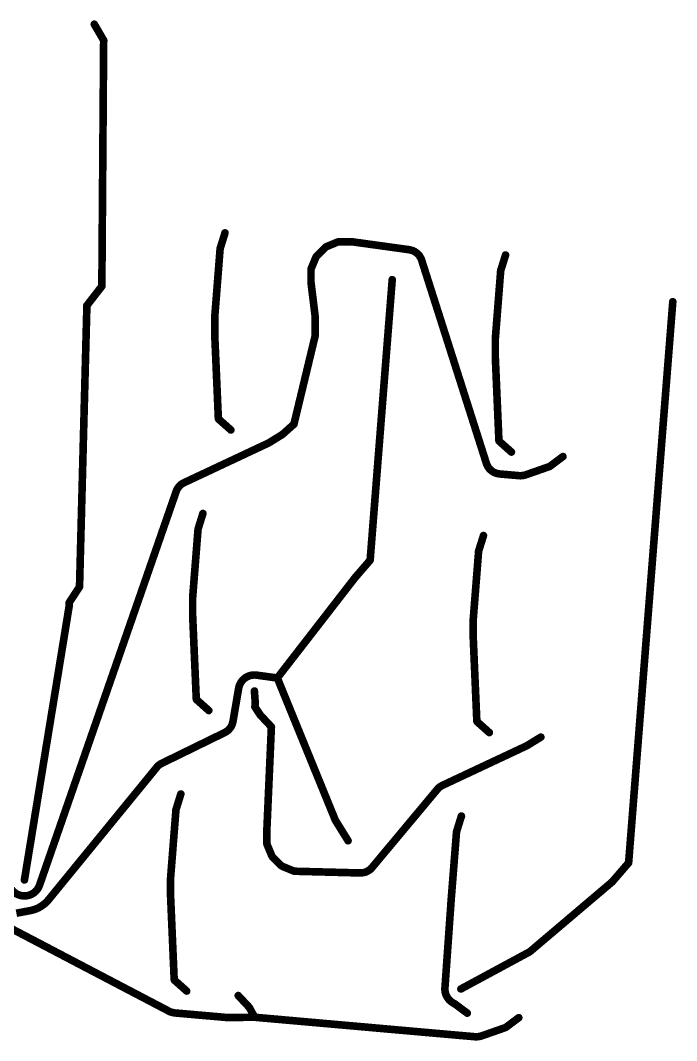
# Model space of a CAD drawing. Extents: x -168 to 102, y -39 to 61.
# Drawn here: x 59.1 to 102.2, y -15.8 to 51.3 of the extents above; entities that cross this region are included whole.
import ezdxf

# ---------------------------------------------------------------- set-up
doc = ezdxf.new("R2010")
doc.units = 0
doc.layers.get('0').update_dxf_attribs({"linetype": 'CONTINUOUS', "lineweight": 0})
doc.layers.add('B_Cu_____________', color=7, linetype='CONTINUOUS', lineweight=0)

# ---------------------------------------------------------------- blocks, each defined once
blk = doc.blocks.new('UNIT_DISC')
at = {"const_width": 0.5}
blk.add_lwpolyline([(0.25, 0, 1), (-0.25, 0, 1)], format="xyb", close=True, dxfattribs=at)

msp = doc.modelspace()

# ---------------------------------------------------------------- linework, layer by layer
at = {"layer": 'B_Cu_____________', "const_width": 0.5}
for points in [[(63.9581, 51.0433), (64.5802, 49.9756)], [(64.5737, 49.7257), (64.4564, 33.8262)], [(64.5802, 49.9756), (64.5737, 49.7257)], [(72.2315, 36.2936), (72.552, 37.3227)], [(79.3717, 36.4814), (79.9608, 36.7253)], [(80.0556, 36.7444), (80.0812, 36.7445)], [(80.0812, 36.7445), (80.0822, 36.7445)], [(80.0822, 36.7445), (80.8522, 36.7445)], [(80.8866, 36.7421), (84.6472, 36.2206)], [(71.8798, 31.8241), (72.2119, 36.0444)], [(72.2119, 36.0444), (72.2315, 36.2936)], [(78.5817, 35.804), (79.1443, 36.3665)], [(79.2252, 36.4207), (79.249, 36.4306)], [(79.249, 36.4306), (79.2493, 36.4307)], [(79.2493, 36.4307), (79.3716, 36.4814)], [(79.3716, 36.4814), (79.3717, 36.4814)], [(84.748, 36.1995), (84.8422, 36.1729)], [(85.1024, 36.0404), (85.1794, 35.9798)], [(78.2328, 35.0113), (78.5274, 35.7227)], [(85.3704, 35.7562), (85.4182, 35.6707)], [(85.4782, 35.5323), (89.7343, 22.1712)], [(90.6745, 34.8421), (90.995, 35.8712)], [(78.2039, 34.0962), (78.2039, 34.8918)], [(78.2229, 34.9875), (78.2327, 35.0112)], [(78.2327, 35.0112), (78.2328, 35.0113)], [(90.6549, 34.5929), (90.6745, 34.8421)], [(78.4781, 31.8347), (78.2057, 34.0659)], [(83.5448, 34.2508), (83.4623, 33.203)], [(90.3228, 30.3726), (90.6549, 34.5929)], [(64.4552, 33.8158), (63.4738, 32.5496)], [(64.4554, 33.8166), (64.4552, 33.8158)], [(64.4564, 33.8262), (64.4554, 33.8166)], [(83.4427, 32.9538), (82.1953, 17.1048)], [(83.4623, 33.203), (83.4427, 32.9538)], [(101.9878, 32.7993), (101.9053, 31.7515)], [(63.4738, 32.5496), (63.446, 31.4989)], [(63.446, 31.4989), (63.4395, 31.249)], [(71.879, 30.5909), (71.879, 31.8044)], [(78.48, 31.7798), (78.4799, 31.8054)], [(78.48, 31.7788), (78.48, 31.7798)], [(78.48, 30.591), (78.48, 31.7788)], [(101.8857, 31.5023), (100.6383, 15.6533)], [(101.9053, 31.7515), (101.8857, 31.5023)], [(63.4395, 31.249), (63.0236, 15.3564)], [(72.1132, 25.1552), (71.8792, 30.5801)], [(77.0837, 24.7487), (78.4731, 30.5325)], [(90.322, 29.1394), (90.322, 30.3529)], [(90.5562, 23.7037), (90.3222, 29.1286)], [(72.1244, 25.1011), (72.1184, 25.1226)], [(72.1409, 25.0761), (72.1402, 25.0766)], [(72.9368, 24.3674), (72.1409, 25.0761)], [(76.3238, 24.071), (77.0837, 24.7487)], [(76.3238, 24.071), (75.4169, 23.5112)], [(75.4142, 23.5098), (69.8891, 20.9151)], [(75.4158, 23.5106), (75.4142, 23.5098)], [(75.4169, 23.5112), (75.4158, 23.5106)], [(90.5674, 23.6496), (90.5614, 23.6711)], [(90.5839, 23.6246), (90.5832, 23.6251)], [(91.3798, 22.9159), (90.5839, 23.6246)], [(93.9217, 21.9861), (94.7668, 22.6195)], [(89.7912, 22.0384), (89.8147, 21.9955)], [(89.8147, 21.9955), (89.8153, 21.9944)], [(89.8153, 21.9944), (89.8389, 21.9515)], [(92.307, 21.4135), (93.8997, 21.9705)], [(93.9212, 21.9854), (93.9217, 21.9861)], [(90.0264, 21.7282), (90.0646, 21.6975)], [(90.0646, 21.6975), (90.0655, 21.6968)], [(90.0655, 21.6968), (90.1037, 21.6662)], [(90.3611, 21.5319), (90.408, 21.5181)], [(90.408, 21.5181), (90.4098, 21.5176)], [(90.4098, 21.5176), (90.4568, 21.5039)], [(90.6013, 21.4768), (90.9355, 21.4475)], [(90.9355, 21.4475), (90.9356, 21.4475)], [(90.9356, 21.4475), (91.6474, 21.3852)], [(91.6474, 21.3852), (91.6477, 21.3851)], [(91.6477, 21.3851), (91.8968, 21.3634)], [(92.0447, 21.3652), (92.142, 21.376)], [(69.5328, 20.6521), (69.4722, 20.5751)], [(69.7987, 20.8668), (69.756, 20.8429)], [(69.7994, 20.8672), (69.7987, 20.8668)], [(69.8422, 20.8911), (69.7994, 20.8672)], [(69.353, 20.357), (60.36, -5.5588)], [(70.78, 17.8506), (71.1005, 18.8797)], [(70.4283, 13.3811), (70.7604, 17.6014)], [(70.7604, 17.6014), (70.78, 17.8506)], [(89.223, 16.3991), (89.5435, 17.4282)], [(82.1757, 16.8556), (82.0933, 15.8078)], [(82.1953, 17.1048), (82.1757, 16.8556)], [(88.8713, 11.9296), (89.2034, 16.1499)], [(89.2034, 16.1499), (89.223, 16.3991)], [(63.0236, 15.3564), (63.0171, 15.1065)], [(82.0933, 15.8078), (81.0469, 14.5947)], [(100.6187, 15.4041), (100.5363, 14.3563)], [(100.6383, 15.6533), (100.6187, 15.4041)], [(63.0171, 15.1065), (62.9895, 14.0559)], [(81.0385, 14.5781), (75.9911, 8.0629)], [(81.0469, 14.5947), (81.0463, 14.5928)], [(62.3122, 13.0222), (62.9895, 14.0559)], [(100.5363, 14.3563), (100.4538, 13.3085)], [(70.4275, 12.1479), (70.4275, 13.3614)], [(100.4538, 13.3085), (100.4342, 13.0593)], [(59.3676, -5.2144), (62.3057, 12.7723)], [(62.3057, 12.7723), (62.3122, 13.0222)], [(100.4342, 13.0593), (99.1868, -2.7897)], [(70.6617, 6.7123), (70.4277, 12.1371)], [(88.8705, 10.6964), (88.8705, 11.9099)], [(89.1047, 5.2608), (88.8707, 10.6856)], [(74.6269, 8.25), (75.9911, 8.0629)], [(75.9911, 8.0629), (79.7947, -1.2606)], [(73.0791, 5.2216), (73.4487, 7.386)], [(74.5394, 6.4511), (74.4842, 7.2092)], [(70.6729, 6.6582), (70.6669, 6.6797)], [(70.6894, 6.6332), (70.6887, 6.6337)], [(71.4853, 5.9245), (70.6894, 6.6332)], [(74.5174, 6.1621), (74.5392, 6.4111)], [(74.8723, 5.6281), (74.5174, 6.1621)], [(74.5392, 6.4111), (74.5395, 6.4162)], [(73.0321, 5.0432), (73.0596, 5.1372)], [(75.5946, 4.8576), (74.8723, 5.6281)], [(89.1159, 5.2067), (89.1099, 5.2282)], [(89.1324, 5.1817), (89.1317, 5.1822)], [(89.9283, 4.473), (89.1324, 5.1817)], [(68.4269, 2.467), (72.4944, 4.4563)], [(72.5253, 4.4723), (72.5682, 4.4958)], [(72.5682, 4.4958), (72.5693, 4.4964)], [(72.5693, 4.4964), (72.6122, 4.52)], [(72.8356, 4.7076), (72.8969, 4.7839)], [(75.3011, -1.9832), (75.6006, 4.832)], [(75.5952, 4.8565), (75.5946, 4.8576)], [(93.3153, 4.1766), (92.4084, 3.6168)], [(92.4057, 3.6154), (86.8806, 1.0206)], [(92.4073, 3.6162), (92.4057, 3.6154)], [(92.4084, 3.6168), (92.4073, 3.6162)], [(68.3479, 2.4242), (68.3907, 2.4481)], [(60.9559, -6.5121), (68.0899, 2.2198)], [(68.3045, 2.3999), (68.3472, 2.4238)], [(68.3472, 2.4238), (68.3479, 2.4242)], [(69.3285, -0.5924), (69.649, 0.4367)], [(86.5381, 0.7746), (82.1957, -4.4246)], [(86.7902, 0.9723), (86.7475, 0.9484)], [(86.7909, 0.9727), (86.7902, 0.9723)], [(86.8337, 0.9966), (86.7909, 0.9727)], [(68.9768, -5.0619), (69.3089, -0.8416)], [(69.3089, -0.8416), (69.3285, -0.5924)], [(79.7977, -1.2712), (79.798, -1.2733)], [(79.798, -1.2733), (80.6418, -2.6352)], [(87.7715, -2.0439), (88.092, -1.0148)], [(75.3009, -2.7898), (75.3009, -1.9942)], [(87.7519, -2.2931), (87.7715, -2.0439)], [(75.6146, -3.597), (75.32, -2.8856)], [(87.4198, -6.5134), (87.7519, -2.2931)], [(99.1868, -2.7897), (99.1672, -3.0389)], [(75.6149, -3.5978), (75.6146, -3.597)], [(75.6248, -3.6215), (75.6149, -3.5978)], [(99.1672, -3.0389), (99.0848, -4.0867)], [(76.2414, -4.2646), (75.6788, -3.702)], [(98.0384, -5.2998), (99.0848, -4.0867)], [(77.0577, -4.6234), (76.3226, -4.3189)], [(81.4176, -4.753), (77.1471, -4.6424)], [(81.6224, -4.7366), (81.5252, -4.7481)], [(81.9859, -4.5986), (81.9004, -4.6464)], [(68.976, -6.295), (68.976, -5.0816)], [(92.6093, -9.9164), (98.0229, -5.3238)], [(98.0378, -5.3017), (98.0384, -5.2998)], [(69.2102, -11.7307), (68.9762, -6.3058)], [(87.0103, -12.3066), (87.4196, -6.5154)], [(87.4196, -6.5154), (87.4198, -6.5134)], [(58.8381, -7.4008), (59.7464, -7.2301)], [(58.3506, -8.3313), (68.8786, -13.8473)], [(88.0582, -12.3807), (92.5662, -9.9458)], [(69.2216, -11.785), (69.2156, -11.7639)], [(69.2379, -11.8097), (69.2366, -11.8086)], [(70.0338, -12.5185), (69.2379, -11.8097)], [(74.1431, -13.5853), (73.4208, -12.8149)], [(74.5028, -14.2416), (74.1431, -13.5853)], [(87.6268, -13.3423), (87.5524, -13.3014)], [(87.6338, -13.3454), (87.6268, -13.3423)], [(87.6365, -13.3464), (87.6338, -13.3454)], [(88.4768, -13.97), (87.6365, -13.3464)], [(69.016, -13.9027), (69.1099, -13.9302)], [(69.2554, -13.9576), (72.6424, -14.254)], [(72.7142, -14.2569), (74.5028, -14.2416)], [(87.6977, -15.4091), (74.5028, -14.2416)], [(91.8638, -14.2664), (91.0187, -14.8997)], [(90.9966, -14.9153), (89.404, -15.4724)], [(91.0187, -14.8997), (91.0173, -14.9013)], [(87.6984, -15.4091), (87.6977, -15.4091)], [(88.9935, -15.5224), (87.6984, -15.4091)], [(89.239, -15.5099), (89.1417, -15.5207)]]:
    msp.add_lwpolyline(points, dxfattribs=at)
for points in [[(80.0556, 36.7444, 0.097438), (79.9608, 36.7253)], [(80.8866, 36.7421, 0.034457), (80.8522, 36.7445)], [(79.2252, 36.4207, 0.098126), (79.1443, 36.3665)], [(84.748, 36.1995, 0.034345), (84.6472, 36.2206)], [(85.1024, 36.0404, 0.098202), (84.8422, 36.1729)], [(85.3704, 35.7562, 0.098916), (85.1794, 35.9798)], [(78.5817, 35.804, 0.098537), (78.5274, 35.7227)], [(85.4782, 35.5323, 0.050376), (85.4182, 35.6707)], [(78.2229, 34.9875, 0.098314), (78.2039, 34.8918)], [(78.2039, 34.0962, 0.030318), (78.2057, 34.0659)], [(71.8798, 31.8241, 0.019685), (71.879, 31.8044)], [(78.4799, 31.8054, 0.029319), (78.4781, 31.8347)], [(71.879, 30.5909, 0.010781), (71.8792, 30.5801)], [(78.4731, 30.5325, 0.058989), (78.48, 30.591)], [(90.3228, 30.3726, 0.019685), (90.322, 30.3529)], [(90.322, 29.1394, 0.010781), (90.3222, 29.1286)], [(72.1132, 25.1552, 0.057372), (72.1184, 25.1226)], [(72.1244, 25.1011, 0.152062), (72.1402, 25.0766)], [(90.5562, 23.7037, 0.057372), (90.5614, 23.6711)], [(90.5674, 23.6496, 0.152062), (90.5832, 23.6251)], [(89.7343, 22.1712, 0.048238), (89.7912, 22.0384)], [(89.8389, 21.9515, 0.098063), (90.0264, 21.7282)], [(93.8997, 21.9705, 0.13576), (93.9212, 21.9854)], [(90.1037, 21.6662, 0.097636), (90.3611, 21.5319)], [(90.4568, 21.5039, 0.049094), (90.6013, 21.4768)], [(91.8968, 21.3634, 0.049391), (92.0447, 21.3652)], [(92.142, 21.376, 0.056546), (92.307, 21.4135)], [(69.4722, 20.5751, 0.083372), (69.353, 20.357)], [(69.756, 20.8429, 0.098766), (69.5328, 20.6521)], [(69.8891, 20.9151, 0.017555), (69.8422, 20.8911)], [(81.0385, 14.5781, 0.085679), (81.0463, 14.5928)], [(70.4283, 13.3811, 0.019685), (70.4275, 13.3614)], [(70.4275, 12.1479, 0.010781), (70.4277, 12.1371)], [(88.8713, 11.9296, 0.019685), (88.8705, 11.9099)], [(88.8705, 10.6964, 0.010781), (88.8707, 10.6856)], [(74.6269, 8.25, 0.404624), (73.4487, 7.386)], [(70.6617, 6.7123, 0.057372), (70.6669, 6.6797)], [(70.6729, 6.6582, 0.152062), (70.6887, 6.6337)], [(74.5395, 6.4162, 0.034962), (74.5394, 6.4511)], [(73.0596, 5.1372, 0.02888), (73.0791, 5.2216)], [(89.1047, 5.2608, 0.057372), (89.1099, 5.2282)], [(89.1159, 5.2067, 0.152062), (89.1317, 5.1822)], [(72.4944, 4.4563, 0.011593), (72.5253, 4.4723)], [(72.6122, 4.52, 0.098111), (72.8356, 4.7076)], [(72.8969, 4.7839, 0.098356), (73.0321, 5.0432)], [(75.6006, 4.832, 0.130343), (75.5952, 4.8565)], [(68.4269, 2.467, 0.013605), (68.3907, 2.4481)], [(68.3045, 2.3999, 0.094151), (68.0899, 2.2198)], [(86.7475, 0.9484, 0.091406), (86.5381, 0.7746)], [(86.8806, 1.0206, 0.017555), (86.8337, 0.9966)], [(79.7977, -1.2712, 0.056458), (79.7947, -1.2606)], [(75.3011, -1.9832, 0.01098), (75.3009, -1.9942)], [(75.3009, -2.7898, 0.098446), (75.32, -2.8856)], [(75.6248, -3.6215, 0.097677), (75.6788, -3.702)], [(76.2414, -4.2646, 0.098444), (76.3226, -4.3189)], [(77.0577, -4.6234, 0.091992), (77.1471, -4.6424)], [(81.4176, -4.753, 0.035927), (81.5252, -4.7481)], [(81.6224, -4.7366, 0.098298), (81.9004, -4.6464)], [(81.9859, -4.5986, 0.091556), (82.1957, -4.4246)], [(58.5027, -5.8106, 0.614493), (60.36, -5.5588)], [(68.9768, -5.0619, 0.019685), (68.976, -5.0816)], [(98.0229, -5.3238, 0.138884), (98.0378, -5.3017)], [(59.7464, -7.2301, 0.176807), (60.9559, -6.5121)], [(68.976, -6.295, 0.010781), (68.9762, -6.3058)], [(92.5662, -9.9458, 0.052212), (92.6093, -9.9164)], [(69.2102, -11.7307, 0.058471), (69.2156, -11.7639)], [(69.2216, -11.785, 0.146024), (69.2366, -11.8086)], [(87.0103, -12.3066, 0.292714), (87.5524, -13.3014)], [(68.8786, -13.8473, 0.049472), (69.016, -13.9027)], [(69.1099, -13.9302, 0.049443), (69.2554, -13.9576)], [(72.6424, -14.254, 0.023951), (72.7142, -14.2569)], [(90.9966, -14.9153, 0.129884), (91.0173, -14.9013)], [(88.9935, -15.5224, 0.049493), (89.1417, -15.5207)], [(89.239, -15.5099, 0.056546), (89.404, -15.4724)]]:
    msp.add_lwpolyline(points, format="xyb", dxfattribs=at)

# ---------------------------------------------------------------- block references
at = {"layer": 'B_Cu_____________', "xscale": 0.5, "yscale": 0.5}
for p in [(63.9581, 51.0433), (64.5737, 49.7257), (64.5737, 49.7257), (64.5802, 49.9756), (64.5802, 49.9756), (72.552, 37.3227), (79.9608, 36.7253), (79.9608, 36.7253), (80.0556, 36.7444), (80.0556, 36.7444), (80.0812, 36.7445), (80.0812, 36.7445), (80.0822, 36.7445), (80.0822, 36.7445), (80.8522, 36.7445), (80.8522, 36.7445), (80.8866, 36.7421), (80.8866, 36.7421), (72.2119, 36.0444), (72.2119, 36.0444), (72.2315, 36.2936), (72.2315, 36.2936), (79.1443, 36.3665), (79.1443, 36.3665), (79.2252, 36.4207), (79.2252, 36.4207), (79.249, 36.4306), (79.249, 36.4306), (79.2493, 36.4307), (79.2493, 36.4307), (79.3716, 36.4814), (79.3716, 36.4814), (79.3717, 36.4814), (79.3717, 36.4814), (84.6472, 36.2206), (84.6472, 36.2206), (84.748, 36.1995), (84.748, 36.1995), (84.8422, 36.1729), (84.8422, 36.1729), (85.1024, 36.0404), (85.1024, 36.0404), (85.1794, 35.9798), (85.1794, 35.9798), (78.5274, 35.7227), (78.5274, 35.7227), (78.5817, 35.804), (78.5817, 35.804), (85.3704, 35.7562), (85.3704, 35.7562), (85.4182, 35.6707), (85.4182, 35.6707), (85.4782, 35.5323), (85.4782, 35.5323), (90.995, 35.8712), (78.2039, 34.8918), (78.2039, 34.8918), (78.2229, 34.9875), (78.2229, 34.9875), (78.2327, 35.0112), (78.2327, 35.0112), (78.2328, 35.0113), (78.2328, 35.0113), (90.6745, 34.8421), (90.6745, 34.8421), (78.2039, 34.0962), (78.2039, 34.0962), (78.2057, 34.0659), (78.2057, 34.0659), (83.5448, 34.2508), (90.6549, 34.5929), (90.6549, 34.5929), (64.4552, 33.8158), (64.4552, 33.8158), (64.4554, 33.8166), (64.4554, 33.8166), (64.4564, 33.8262), (64.4564, 33.8262), (83.4427, 32.9538), (83.4427, 32.9538), (83.4623, 33.203), (83.4623, 33.203), (101.9878, 32.7993), (63.4738, 32.5496), (63.4738, 32.5496), (63.446, 31.4989), (63.446, 31.4989), (71.879, 31.8044), (71.879, 31.8044), (71.8798, 31.8241), (71.8798, 31.8241), (78.4781, 31.8347), (78.4781, 31.8347), (78.4799, 31.8054), (78.4799, 31.8054), (78.48, 31.7798), (78.48, 31.7798), (78.48, 31.7788), (78.48, 31.7788), (101.8857, 31.5023), (101.8857, 31.5023), (101.9053, 31.7515), (101.9053, 31.7515), (63.4395, 31.249), (63.4395, 31.249), (71.879, 30.5909), (71.879, 30.5909), (71.8792, 30.5801), (71.8792, 30.5801), (78.4731, 30.5325), (78.4731, 30.5325), (78.48, 30.591), (78.48, 30.591), (90.322, 30.3529), (90.322, 30.3529), (90.3228, 30.3726), (90.3228, 30.3726), (90.322, 29.1394), (90.322, 29.1394), (90.3222, 29.1286), (90.3222, 29.1286), (72.1132, 25.1552), (72.1132, 25.1552), (72.1184, 25.1226), (72.1184, 25.1226), (72.1244, 25.1011), (72.1244, 25.1011), (72.1402, 25.0766), (72.1402, 25.0766), (72.1409, 25.0761), (72.1409, 25.0761), (77.0837, 24.7487), (77.0837, 24.7487), (72.9368, 24.3674), (76.3238, 24.071), (76.3238, 24.071), (75.4142, 23.5098), (75.4142, 23.5098), (75.4158, 23.5106), (75.4158, 23.5106), (75.4169, 23.5112), (75.4169, 23.5112), (90.5562, 23.7037), (90.5562, 23.7037), (90.5614, 23.6711), (90.5614, 23.6711), (90.5674, 23.6496), (90.5674, 23.6496), (90.5832, 23.6251), (90.5832, 23.6251), (90.5839, 23.6246), (90.5839, 23.6246), (91.3798, 22.9159), (94.7668, 22.6195), (89.7343, 22.1712), (89.7343, 22.1712), (89.7912, 22.0384), (89.7912, 22.0384), (89.8147, 21.9955), (89.8147, 21.9955), (89.8153, 21.9944), (89.8153, 21.9944), (89.8389, 21.9515), (89.8389, 21.9515), (93.8997, 21.9705), (93.8997, 21.9705), (93.9212, 21.9854), (93.9212, 21.9854), (93.9217, 21.9861), (93.9217, 21.9861), (90.0264, 21.7282), (90.0264, 21.7282), (90.0646, 21.6975), (90.0646, 21.6975), (90.0655, 21.6968), (90.0655, 21.6968), (90.1037, 21.6662), (90.1037, 21.6662), (90.3611, 21.5319), (90.3611, 21.5319), (90.408, 21.5181), (90.408, 21.5181), (90.4098, 21.5176), (90.4098, 21.5176), (90.4568, 21.5039), (90.4568, 21.5039), (90.6013, 21.4768), (90.6013, 21.4768), (90.9355, 21.4475), (90.9355, 21.4475), (90.9356, 21.4475), (90.9356, 21.4475), (91.6474, 21.3852), (91.6474, 21.3852), (91.6477, 21.3851), (91.6477, 21.3851), (91.8968, 21.3634), (91.8968, 21.3634), (92.0447, 21.3652), (92.0447, 21.3652), (92.142, 21.376), (92.142, 21.376), (92.307, 21.4135), (92.307, 21.4135), (69.4722, 20.5751), (69.4722, 20.5751), (69.5328, 20.6521), (69.5328, 20.6521), (69.756, 20.8429), (69.756, 20.8429), (69.7987, 20.8668), (69.7987, 20.8668), (69.7994, 20.8672), (69.7994, 20.8672), (69.8422, 20.8911), (69.8422, 20.8911), (69.8891, 20.9151), (69.8891, 20.9151), (69.353, 20.357), (69.353, 20.357), (71.1005, 18.8797), (70.7604, 17.6014), (70.7604, 17.6014), (70.78, 17.8506), (70.78, 17.8506), (89.5435, 17.4282), (82.1757, 16.8556), (82.1757, 16.8556), (82.1953, 17.1048), (82.1953, 17.1048), (89.2034, 16.1499), (89.2034, 16.1499), (89.223, 16.3991), (89.223, 16.3991), (63.0236, 15.3564), (63.0236, 15.3564), (82.0933, 15.8078), (82.0933, 15.8078), (100.6187, 15.4041), (100.6187, 15.4041), (100.6383, 15.6533), (100.6383, 15.6533), (63.0171, 15.1065), (63.0171, 15.1065), (81.0385, 14.5781), (81.0385, 14.5781), (81.0463, 14.5928), (81.0463, 14.5928), (81.0469, 14.5947), (81.0469, 14.5947), (62.9895, 14.0559), (62.9895, 14.0559), (100.5363, 14.3563), (100.5363, 14.3563), (70.4275, 13.3614), (70.4275, 13.3614), (70.4283, 13.3811), (70.4283, 13.3811), (100.4538, 13.3085), (100.4538, 13.3085), (62.3057, 12.7723), (62.3057, 12.7723), (62.3122, 13.0222), (62.3122, 13.0222), (100.4342, 13.0593), (100.4342, 13.0593), (70.4275, 12.1479), (70.4275, 12.1479), (70.4277, 12.1371), (70.4277, 12.1371), (88.8705, 11.9099), (88.8705, 11.9099), (88.8713, 11.9296), (88.8713, 11.9296), (88.8705, 10.6964), (88.8705, 10.6964), (88.8707, 10.6856), (88.8707, 10.6856), (74.6269, 8.25), (74.6269, 8.25), (75.9911, 8.0629), (75.9911, 8.0629), (75.9911, 8.0629), (73.4487, 7.386), (73.4487, 7.386), (74.4842, 7.2092), (70.6617, 6.7123), (70.6617, 6.7123), (70.6669, 6.6797), (70.6669, 6.6797), (70.6729, 6.6582), (70.6729, 6.6582), (70.6887, 6.6337), (70.6887, 6.6337), (70.6894, 6.6332), (70.6894, 6.6332), (71.4853, 5.9245), (74.5174, 6.1621), (74.5174, 6.1621), (74.5392, 6.4111), (74.5392, 6.4111), (74.5394, 6.4511), (74.5394, 6.4511), (74.5395, 6.4162), (74.5395, 6.4162), (73.0596, 5.1372), (73.0596, 5.1372), (73.0791, 5.2216), (73.0791, 5.2216), (74.8723, 5.6281), (74.8723, 5.6281), (89.1047, 5.2608), (89.1047, 5.2608), (89.1099, 5.2282), (89.1099, 5.2282), (89.1159, 5.2067), (89.1159, 5.2067), (89.1317, 5.1822), (89.1317, 5.1822), (89.1324, 5.1817), (89.1324, 5.1817), (72.4944, 4.4563), (72.4944, 4.4563), (72.5253, 4.4723), (72.5253, 4.4723), (72.5682, 4.4958), (72.5682, 4.4958), (72.5693, 4.4964), (72.5693, 4.4964), (72.6122, 4.52), (72.6122, 4.52), (72.8356, 4.7076), (72.8356, 4.7076), (72.8969, 4.7839), (72.8969, 4.7839), (73.0321, 5.0432), (73.0321, 5.0432), (75.5946, 4.8576), (75.5946, 4.8576), (75.5952, 4.8565), (75.5952, 4.8565), (75.6006, 4.832), (75.6006, 4.832), (89.9283, 4.473), (93.3153, 4.1766), (92.4057, 3.6154), (92.4057, 3.6154), (92.4073, 3.6162), (92.4073, 3.6162), (92.4084, 3.6168), (92.4084, 3.6168), (68.3907, 2.4481), (68.3907, 2.4481), (68.4269, 2.467), (68.4269, 2.467), (68.0899, 2.2198), (68.0899, 2.2198), (68.3045, 2.3999), (68.3045, 2.3999), (68.3472, 2.4238), (68.3472, 2.4238), (68.3479, 2.4242), (68.3479, 2.4242), (69.649, 0.4367), (86.5381, 0.7746), (86.5381, 0.7746), (86.7475, 0.9484), (86.7475, 0.9484), (86.7902, 0.9723), (86.7902, 0.9723), (86.7909, 0.9727), (86.7909, 0.9727), (86.8337, 0.9966), (86.8337, 0.9966), (86.8806, 1.0206), (86.8806, 1.0206), (69.3089, -0.8416), (69.3089, -0.8416), (69.3285, -0.5924), (69.3285, -0.5924), (79.7947, -1.2606), (79.7947, -1.2606), (79.7977, -1.2712), (79.7977, -1.2712), (79.798, -1.2733), (79.798, -1.2733), (88.092, -1.0148), (75.3009, -1.9942), (75.3009, -1.9942), (75.3011, -1.9832), (75.3011, -1.9832), (87.7715, -2.0439), (87.7715, -2.0439), (75.3009, -2.7898), (75.3009, -2.7898), (75.32, -2.8856), (75.32, -2.8856), (80.6418, -2.6352), (87.7519, -2.2931), (87.7519, -2.2931), (99.1868, -2.7897), (99.1868, -2.7897), (75.6146, -3.597), (75.6146, -3.597), (75.6149, -3.5978), (75.6149, -3.5978), (99.1672, -3.0389), (99.1672, -3.0389), (75.6248, -3.6215), (75.6248, -3.6215), (75.6788, -3.702), (75.6788, -3.702), (76.2414, -4.2646), (76.2414, -4.2646), (99.0848, -4.0867), (99.0848, -4.0867), (76.3226, -4.3189), (76.3226, -4.3189), (77.0577, -4.6234), (77.0577, -4.6234), (77.1471, -4.6424), (77.1471, -4.6424), (81.4176, -4.753), (81.4176, -4.753), (81.5252, -4.7481), (81.5252, -4.7481), (81.6224, -4.7366), (81.6224, -4.7366), (81.9004, -4.6464), (81.9004, -4.6464), (81.9859, -4.5986), (81.9859, -4.5986), (82.1957, -4.4246), (82.1957, -4.4246), (59.3676, -5.2144), (60.36, -5.5588), (60.36, -5.5588), (68.976, -5.0816), (68.976, -5.0816), (68.9768, -5.0619), (68.9768, -5.0619), (98.0229, -5.3238), (98.0229, -5.3238), (98.0378, -5.3017), (98.0378, -5.3017), (98.0384, -5.2998), (98.0384, -5.2998), (60.9559, -6.5121), (60.9559, -6.5121), (68.976, -6.295), (68.976, -6.295), (68.9762, -6.3058), (68.9762, -6.3058), (87.4196, -6.5154), (87.4196, -6.5154), (87.4198, -6.5134), (87.4198, -6.5134), (59.7464, -7.2301), (59.7464, -7.2301), (92.5662, -9.9458), (92.5662, -9.9458), (92.6093, -9.9164), (92.6093, -9.9164), (69.2102, -11.7307), (69.2102, -11.7307), (69.2156, -11.7639), (69.2156, -11.7639), (69.2216, -11.785), (69.2216, -11.785), (69.2366, -11.8086), (69.2366, -11.8086), (69.2379, -11.8097), (69.2379, -11.8097), (87.0103, -12.3066), (87.0103, -12.3066), (70.0338, -12.5185), (73.4208, -12.8149), (88.0582, -12.3807), (74.1431, -13.5853), (74.1431, -13.5853), (87.5524, -13.3014), (87.5524, -13.3014), (87.6268, -13.3423), (87.6268, -13.3423), (87.6338, -13.3454), (87.6338, -13.3454), (87.6365, -13.3464), (87.6365, -13.3464), (68.8786, -13.8473), (68.8786, -13.8473), (69.016, -13.9027), (69.016, -13.9027), (69.1099, -13.9302), (69.1099, -13.9302), (69.2554, -13.9576), (69.2554, -13.9576), (72.6424, -14.254), (72.6424, -14.254), (72.7142, -14.2569), (72.7142, -14.2569), (74.5028, -14.2416), (74.5028, -14.2416), (74.5028, -14.2416), (88.4768, -13.97), (91.8638, -14.2664), (90.9966, -14.9153), (90.9966, -14.9153), (91.0173, -14.9013), (91.0173, -14.9013), (91.0187, -14.8997), (91.0187, -14.8997), (87.6977, -15.4091), (87.6977, -15.4091), (87.6984, -15.4091), (87.6984, -15.4091), (88.9935, -15.5224), (88.9935, -15.5224), (89.1417, -15.5207), (89.1417, -15.5207), (89.239, -15.5099), (89.239, -15.5099), (89.404, -15.4724), (89.404, -15.4724)]:
    msp.add_blockref('UNIT_DISC', p, dxfattribs=at)

doc.saveas('drawing.dxf')
